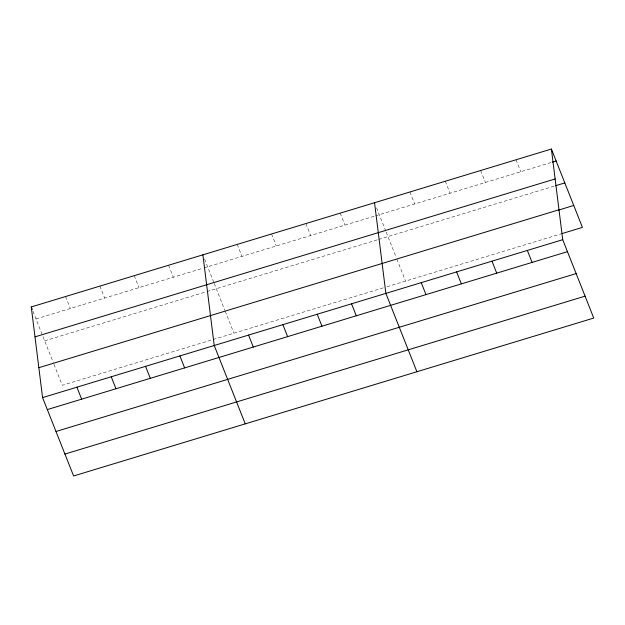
<?xml version="1.0" encoding="UTF-8"?>
<svg xmlns="http://www.w3.org/2000/svg" width="625" height="625" viewBox="0 0 625 625"><rect width="100%" height="100%" fill="white"/><g stroke="black" fill="none" stroke-linecap="round" stroke-linejoin="round"><path stroke-width="0.47" stroke-dasharray="3.12 2.34" d="M35.992 318.922L203 268.211M203.93 267.93L374.648 216.102M375.578 215.82L551.484 162.414M44.664 340.828L206.109 291.812M207.031 291.531L377.758 239.695M378.68 239.414L554.57 186.016M383.305 287.836L62.273 385.305L53.602 363.398M387.016 286.711L561.016 233.883M516.031 159.766L520.766 171.742M480.656 170.508L485.398 182.477M445.289 181.242L450.031 193.219M409.922 191.984L414.656 203.953M376.578 207.852L385.883 231.344M386.227 232.219L396.18 257.367M396.898 259.172L405.57 281.078M340.219 213.148L344.961 225.117M305.891 223.57L310.625 235.539M271.562 233.992L276.297 245.961M237.227 244.414L241.969 256.383M204.594 259.109L213.883 282.578M214.234 283.453L224.891 310.383M225.25 311.281L233.922 333.188M168.57 265.258L173.312 277.227M134.242 275.68L138.977 287.648M99.906 286.102L104.648 298.07M65.578 296.523L70.32 308.5M32.945 311.227L53.242 362.492"/><path stroke-width="0.94" d="M551.398 149.031L562.727 239.695L593.75 318.055L73.602 475.969L42.578 397.617L31.25 306.945L551.398 149.031L582.422 227.383L561.945 233.602M552.414 162.133L556.141 161M34.984 336.867L555.141 178.953M555.508 185.734L564.812 182.906M38.836 367.695L558.992 209.773M558.859 210L573.75 205.477M42.578 397.617L562.727 239.695M47.32 409.586L567.469 251.664M55.992 431.492L576.141 273.578M64.93 454.063L585.078 296.148M527.359 250.438L532.094 262.406M491.984 261.172L496.727 273.141M456.617 271.914L461.359 283.883M421.25 282.648L425.984 294.625M416.898 371.742L385.875 293.391L374.547 202.719M351.547 303.812L356.289 315.781M317.219 314.234L321.953 326.203M282.891 324.656L287.625 336.625M248.555 335.078L253.297 347.047M245.25 423.859L214.227 345.5L202.898 254.836M179.898 355.922L184.633 367.898M145.57 366.344L150.305 378.32M111.234 376.773L115.977 388.742M76.906 387.195L81.648 399.164M31.25 306.945L32.266 309.516"/></g></svg>
